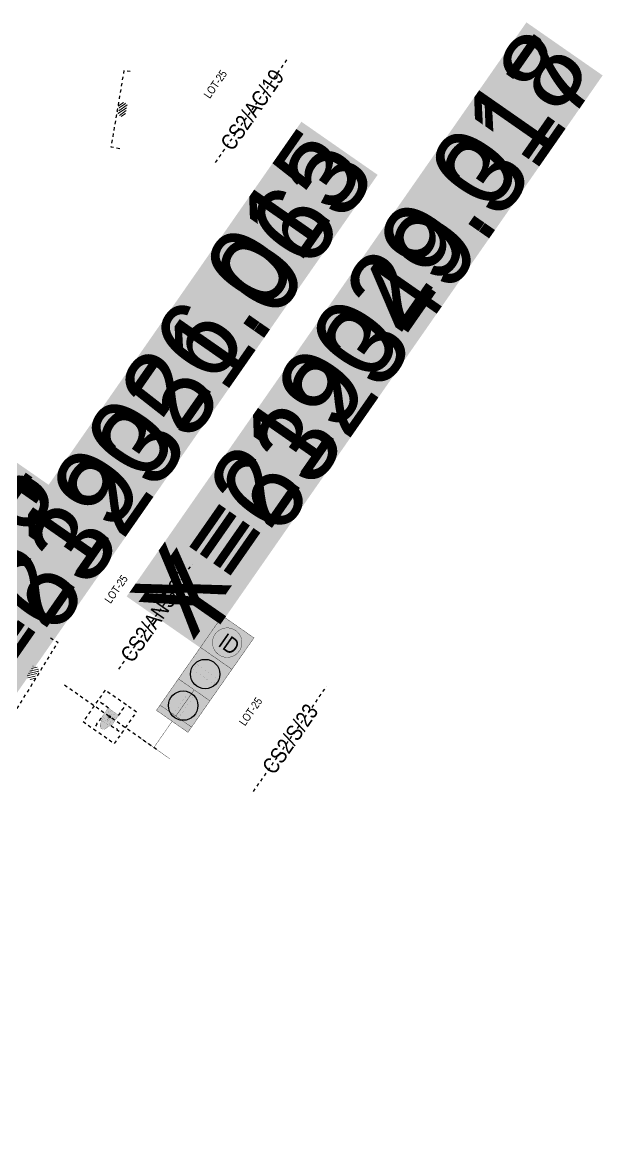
# Model space of a CAD drawing. Extents: x 218857 to 219044, y 632203 to 632441.
# Drawn here: x 219026.29 to 219044.41, y 632336.08 to 632371 of the extents above; entities that cross this region are included whole.
import ezdxf
from ezdxf.enums import TextEntityAlignment as Align

# ---------------------------------------------------------------- set-up
doc = ezdxf.new("R2018")
doc.units = 0
doc.header["$MEASUREMENT"] = 0
doc.linetypes.add('TRAZOS', pattern=[19.049999999999997, 12.7, -6.35])
doc.layers.get('0').update_dxf_attribs({"color": 4})
doc.layers.get('Defpoints').update_dxf_attribs({"color": 3, "lineweight": 30})
doc.layers.add('PC_T7200_002_SG-GRAL-HIDDEN DATA', color=150, linetype='TRAZOS', true_color=0x007fff, plot=False)
doc.layers.add('PC_T7200_520_SG-LOT 25-SIGNALS', color=1, linetype='Continuous', true_color=0xff0000)
doc.layers.add('PC_T7200_522_SG-LOT 25-AXLE COUNTER', color=7, linetype='Continuous', true_color=0xff0002)
doc.styles.add('ARIAL NARROW', font='ARIALN.TTF')
doc.styles.get("Standard").update_dxf_attribs({"font": 'arial.ttf'})
doc.dimstyles.new('1-10', dxfattribs={"dimscale": 10, "dimtxt": 0.0018, "dimasz": 0.001, "dimexe": 0.0005, "dimexo": 0.0005, "dimgap": 0.0008, "dimtad": 1, "dimzin": 1, "dimtxsty": 'ARIAL NARROW', "dimblk": 'ARCHTICK', "dimcen": 0.0015, "dimdle": 0.0005, "dimclrd": 256, "dimclre": 256, "dimclrt": 256, "dimazin": 0, "dimtfac": 1, "dimtmove": 0, "dimatfit": 3, "dimfxl": 0.004, "dimfxlon": 1, "dimtfill": 2, "dimtfillclr": 255, "dimlwd": -1, "dimlwe": -1, "dimarcsym": 0})

# ---------------------------------------------------------------- blocks, each defined once
blk = doc.blocks.new('_ArchTick')
at = {"color": 0, "linetype": 'ByBlock', "const_width": 0.15}
blk.add_lwpolyline([(-0.5, -0.5), (0.5, 0.5)], dxfattribs=at)
blk = doc.blocks.new('*D9')
at = {"layer": 'Defpoints', "color": 0, "linetype": 'TRAZOS', "ltscale": 0.005, "transparency": 16777216}
for p in [(-1.220024815875804, 0.05799999999999272), (-1.220024815875804, 0.05799999999999272), (-0.2200000000011642, 0.05799999999999272)]:
    blk.add_point(p, dxfattribs=at)
at = {"layer": 'PC_T7200_002_SG-GRAL-HIDDEN DATA', "ltscale": 0.005, "transparency": 16777216}
for p, q in [((-0.2150000000011641, 0.05799999999999272), (-1.225024815875804, 0.05799999999999272)), ((-1.220024815875804, 0.05799999999999273), (-1.220024815875804, 0.06299999999999273)), ((-0.2200000000011642, 0.05799999999999273), (-0.2200000000011642, 0.06299999999999273))]:
    blk.add_line(p, q, dxfattribs=at)
at = {"layer": 'PC_T7200_002_SG-GRAL-HIDDEN DATA', "linetype": 'TRAZOS', "ltscale": 0.005, "transparency": 16777216, "xscale": 0.01, "yscale": 0.01, "zscale": 0.01, "rotation": 180}
blk.add_blockref('_ArchTick', (-1.220024815875804, 0.05799999999999272), dxfattribs=at)
at = {"layer": 'PC_T7200_002_SG-GRAL-HIDDEN DATA', "linetype": 'TRAZOS', "ltscale": 0.005, "transparency": 16777216, "xscale": 0.01, "yscale": 0.01, "zscale": 0.01}
blk.add_blockref('_ArchTick', (-0.2200000000011642, 0.05799999999999272), dxfattribs=at)
at = {"layer": 'PC_T7200_002_SG-GRAL-HIDDEN DATA', "linetype": 'TRAZOS', "ltscale": 0.005, "transparency": 16777216, "insert": (-0.7200124079384841, 0.07681718963164347), "char_height": 0.018, "attachment_point": 5, "style": 'ARIAL NARROW', "bg_fill": 1, "box_fill_scale": 1.1, "bg_fill_color": 255, "bg_fill_transparency": 0}
blk.add_mtext('1,00', dxfattribs=at)
blk = doc.blocks.new('*D10')
at = {"layer": 'Defpoints', "color": 0, "linetype": 'TRAZOS', "ltscale": 0.005, "transparency": 16777216}
for p in [(0.2200000000011642, 0.05799999999999272), (1.219975184124195, 0.05799999999999107), (1.219975184124195, 0.05799999999999107)]:
    blk.add_point(p, dxfattribs=at)
at = {"layer": 'PC_T7200_002_SG-GRAL-HIDDEN DATA', "ltscale": 0.005, "transparency": 16777216}
for p, q in [((0.2150000000011641, 0.05799999999999107), (1.224975184124195, 0.05799999999999107)), ((0.2200000000011642, 0.05799999999999438), (0.2200000000011642, 0.06299999999999438)), ((1.219975184124195, 0.05799999999999107), (1.219975184124195, 0.06299999999999106))]:
    blk.add_line(p, q, dxfattribs=at)
at = {"layer": 'PC_T7200_002_SG-GRAL-HIDDEN DATA', "linetype": 'TRAZOS', "ltscale": 0.005, "transparency": 16777216, "xscale": 0.01, "yscale": 0.01, "zscale": 0.01, "rotation": 180}
blk.add_blockref('_ArchTick', (0.2200000000011642, 0.05799999999999107), dxfattribs=at)
at = {"layer": 'PC_T7200_002_SG-GRAL-HIDDEN DATA', "linetype": 'TRAZOS', "ltscale": 0.005, "transparency": 16777216, "xscale": 0.01, "yscale": 0.01, "zscale": 0.01}
blk.add_blockref('_ArchTick', (1.219975184124195, 0.05799999999999107), dxfattribs=at)
at = {"layer": 'PC_T7200_002_SG-GRAL-HIDDEN DATA', "linetype": 'TRAZOS', "ltscale": 0.005, "transparency": 16777216, "insert": (0.7199875920626797, 0.07681718963164182), "char_height": 0.018, "attachment_point": 5, "style": 'ARIAL NARROW', "bg_fill": 1, "box_fill_scale": 1.1, "bg_fill_color": 255, "bg_fill_transparency": 0}
blk.add_mtext('1,00', dxfattribs=at)
blk = doc.blocks.new('PC_T7200_(CAFS)_BQ2')
h = blk.add_hatch(color=0)
h.dxf.hatch_style = 1
h.paths.add_polyline_path([(0.09999999999907061, -0.3979999999961663), (-0.09999999999907061, -0.3979999999961663), (-0.09999999999907061, 0.3979999999961059), (0.09999999999907061, 0.3979999999961059)], flags=16)
edge = h.paths.add_edge_path()
edge.add_arc((0, 0), 0.4599999999955378, 0, 360)
at = {"color": 0, "const_width": 0.001, "flags": 128}
blk.add_lwpolyline([(0.09999999999907061, -0.3979999999961663), (-0.09999999999907061, -0.3979999999961663), (-0.09999999999907061, 0.3979999999961059), (0.09999999999907061, 0.3979999999961059)], close=True, dxfattribs=at)
at = {"color": 0}
blk.add_circle((0, 0), 0.4599999999955378, dxfattribs=at)
blk = doc.blocks.new('*D18')
at = {"layer": 'Defpoints', "color": 0, "linetype": 'TRAZOS', "ltscale": 0.005, "transparency": 16777216}
for p in [(0.1998254115829177, 0.5998543394666401), (0.1998254115829275, 0.5998543394666401), (0.1999302742263326, 0.1997845262979824)]:
    blk.add_point(p, dxfattribs=at)
at = {"layer": 'PC_T7200_002_SG-GRAL-HIDDEN DATA', "ltscale": 0.005, "transparency": 16777216}
for p, q in [((0.1998254115829078, 0.5998543394666401), (0.1948254115829078, 0.5998543394666401)), ((0.1998254115829276, 0.1947845262979824), (0.1998254115829275, 0.6048543394666401)), ((0.1998254115829276, 0.1997845262979824), (0.1948254115829276, 0.1997845262979824))]:
    blk.add_line(p, q, dxfattribs=at)
at = {"layer": 'PC_T7200_002_SG-GRAL-HIDDEN DATA', "linetype": 'TRAZOS', "ltscale": 0.005, "transparency": 16777216, "xscale": 0.01, "yscale": 0.01, "zscale": 0.01}
for p, rotation in [((0.1998254115829275, 0.5998543394666401), 90), ((0.1998254115829276, 0.1997845262979824), 270)]:
    blk.add_blockref('_ArchTick', p, dxfattribs=dict(at, rotation=rotation))
at = {"layer": 'PC_T7200_002_SG-GRAL-HIDDEN DATA', "linetype": 'TRAZOS', "ltscale": 0.005, "transparency": 16777216, "insert": (0.1810082219512769, 0.3998194328823111), "char_height": 0.018, "attachment_point": 5, "rotation": 90, "style": 'ARIAL NARROW', "bg_fill": 1, "box_fill_scale": 1.25, "bg_fill_color": 255, "bg_fill_transparency": 0}
blk.add_mtext('0,40', dxfattribs=at)
blk = doc.blocks.new('*D19')
at = {"layer": 'Defpoints', "color": 0, "linetype": 'TRAZOS', "ltscale": 0.005, "transparency": 16777216}
for p in [(0.2002095269009924, -0.2002154493326174), (0.5995878779013221, -0.2002154493326174), (0.5995878779013221, -0.2002154493326174)]:
    blk.add_point(p, dxfattribs=at)
at = {"layer": 'PC_T7200_002_SG-GRAL-HIDDEN DATA', "ltscale": 0.005, "transparency": 16777216}
for p, q in [((0.1952095269009924, -0.2002154493326174), (0.6045878779013221, -0.2002154493326174)), ((0.2002095269009924, -0.2002154493326174), (0.2002095269009924, -0.1952154493326174)), ((0.5995878779013221, -0.2002154493326174), (0.5995878779013221, -0.1952154493326174))]:
    blk.add_line(p, q, dxfattribs=at)
at = {"layer": 'PC_T7200_002_SG-GRAL-HIDDEN DATA', "linetype": 'TRAZOS', "ltscale": 0.005, "transparency": 16777216, "xscale": 0.01, "yscale": 0.01, "zscale": 0.01, "rotation": 180}
blk.add_blockref('_ArchTick', (0.2002095269009924, -0.2002154493326174), dxfattribs=at)
at = {"layer": 'PC_T7200_002_SG-GRAL-HIDDEN DATA', "linetype": 'TRAZOS', "ltscale": 0.005, "transparency": 16777216, "xscale": 0.01, "yscale": 0.01, "zscale": 0.01}
blk.add_blockref('_ArchTick', (0.5995878779013221, -0.2002154493326174), dxfattribs=at)
at = {"layer": 'PC_T7200_002_SG-GRAL-HIDDEN DATA', "linetype": 'TRAZOS', "ltscale": 0.005, "transparency": 16777216, "insert": (0.3998987024011572, -0.1813982597009666), "char_height": 0.018, "attachment_point": 5, "style": 'ARIAL NARROW', "bg_fill": 1, "box_fill_scale": 1.25, "bg_fill_color": 255, "bg_fill_transparency": 0}
blk.add_mtext('0,40', dxfattribs=at)
blk = doc.blocks.new('*D20')
at = {"layer": 'Defpoints', "color": 0, "linetype": 'TRAZOS', "ltscale": 0.005, "transparency": 16777216}
for p in [(-0.5993081402864358, 0.1997845262979823), (-0.5993081402864358, 0.1997845262979823), (-0.199929789286106, 0.1997845262979823)]:
    blk.add_point(p, dxfattribs=at)
at = {"layer": 'PC_T7200_002_SG-GRAL-HIDDEN DATA', "ltscale": 0.005, "transparency": 16777216}
for p, q in [((-0.194929789286106, 0.1997845262979823), (-0.6043081402864358, 0.1997845262979823)), ((-0.5993081402864358, 0.1997845262979823), (-0.5993081402864358, 0.2047845262979823)), ((-0.199929789286106, 0.1997845262979823), (-0.199929789286106, 0.2047845262979823))]:
    blk.add_line(p, q, dxfattribs=at)
at = {"layer": 'PC_T7200_002_SG-GRAL-HIDDEN DATA', "linetype": 'TRAZOS', "ltscale": 0.005, "transparency": 16777216, "xscale": 0.01, "yscale": 0.01, "zscale": 0.01, "rotation": 180}
blk.add_blockref('_ArchTick', (-0.5993081402864358, 0.1997845262979823), dxfattribs=at)
at = {"layer": 'PC_T7200_002_SG-GRAL-HIDDEN DATA', "linetype": 'TRAZOS', "ltscale": 0.005, "transparency": 16777216, "xscale": 0.01, "yscale": 0.01, "zscale": 0.01}
blk.add_blockref('_ArchTick', (-0.199929789286106, 0.1997845262979823), dxfattribs=at)
at = {"layer": 'PC_T7200_002_SG-GRAL-HIDDEN DATA', "linetype": 'TRAZOS', "ltscale": 0.005, "transparency": 16777216, "insert": (-0.3996189647862709, 0.218601715929633), "char_height": 0.018, "attachment_point": 5, "style": 'ARIAL NARROW', "bg_fill": 1, "box_fill_scale": 1.25, "bg_fill_color": 255, "bg_fill_transparency": 0}
blk.add_mtext('0,40', dxfattribs=at)
blk = doc.blocks.new('*D13')
at = {"layer": 'Defpoints', "color": 0, "linetype": 'TRAZOS', "ltscale": 0.005, "transparency": 16777216}
for p in [(-0.1999996024547671, -0.2002154493326175), (-0.1999996024547671, -0.6002154493326176), (-0.1999996024547674, -0.6002154493326176)]:
    blk.add_point(p, dxfattribs=at)
at = {"layer": 'PC_T7200_002_SG-GRAL-HIDDEN DATA', "ltscale": 0.005, "transparency": 16777216}
for p, q in [((-0.1999996024547675, -0.2002154493326175), (-0.2049996024547675, -0.2002154493326175)), ((-0.1999996024547675, -0.1952154493326175), (-0.1999996024547674, -0.6052154493326176)), ((-0.1999996024547674, -0.6002154493326176), (-0.2049996024547674, -0.6002154493326176))]:
    blk.add_line(p, q, dxfattribs=at)
at = {"layer": 'PC_T7200_002_SG-GRAL-HIDDEN DATA', "linetype": 'TRAZOS', "ltscale": 0.005, "transparency": 16777216, "xscale": 0.01, "yscale": 0.01, "zscale": 0.01}
for p, rotation in [((-0.1999996024547675, -0.2002154493326175), 90), ((-0.1999996024547674, -0.6002154493326176), 270)]:
    blk.add_blockref('_ArchTick', p, dxfattribs=dict(at, rotation=rotation))
at = {"layer": 'PC_T7200_002_SG-GRAL-HIDDEN DATA', "linetype": 'TRAZOS', "ltscale": 0.005, "transparency": 16777216, "insert": (-0.2188167920864183, -0.4002154493326174), "char_height": 0.018, "attachment_point": 5, "rotation": 90, "style": 'ARIAL NARROW', "bg_fill": 1, "box_fill_scale": 1.1, "bg_fill_color": 255, "bg_fill_transparency": 0}
blk.add_mtext('0,40', dxfattribs=at)
blk = doc.blocks.new('PC_T7200_(CAFS)_P1')
at = {"lineweight": 0}
h = blk.add_hatch(dxfattribs=at)
h.set_pattern_fill('ANSI31', color=256, scale=0.02)
h.set_pattern_definition([(45, (0, 0), (-0.04490128060534577, 0.04490128060534577), [])])
edge = h.paths.add_edge_path()
edge.add_line((-0.2200000000011642, 0.05799999999999272), (-0.2200000000011642, 0.150749987067627))
edge.add_arc((-0.2000747624312768, 0.1507499870918174), 0.01992523756988734, 134.8360176547205, 180.0000000695605, ccw=False)
edge.add_line((-0.214123651443515, 0.1648795238760954), (-0.1594869286345784, 0.2192043941067254))
edge.add_arc((-0.1454380397448777, 0.2050748573540543), 0.01992523746107528, 89.99999988377391, 134.8360174689338, ccw=False)
edge.add_line((-0.1454380397044588, 0.2250000948151296), (-0.1398878562322352, 0.2250000000530576))
edge.add_line((-0.1398878562322352, 0.2250000000530576), (-0.139999999984866, 0.2679999999999723))
edge.add_line((-0.139999999984866, 0.2679999999999723), (-0.0801121438271366, 0.2679999999999723))
edge.add_line((-0.0801121438271366, 0.2679999999999723), (-0.0801121438271366, 0.2250000000530576))
edge.add_line((-0.0801121438271366, 0.2250000000530576), (0.08011214373982511, 0.2250000000530576))
edge.add_line((0.08011214373982511, 0.2250000000530576), (0.07999999998719431, 0.2679999999999723))
edge.add_line((0.07999999998719431, 0.2679999999999723), (0.1398878561449237, 0.2679999999999723))
edge.add_line((0.1398878561449237, 0.2679999999999723), (0.1398878561449237, 0.2250000000530576))
edge.add_line((0.1398878561449237, 0.2250000000530576), (0.1454380397044588, 0.2250000948151296))
edge.add_arc((0.1454380397303258, 0.2050748573893285), 0.01992523742580116, 45.16398248922161, 90.0000000743816, ccw=False)
edge.add_line((0.1594869286054745, 0.2192043941067254), (0.214123651443515, 0.1648795237596801))
edge.add_arc((0.2000747625712357, 0.1507499870336098), 0.01992523742992847, 9.78178036348254e-08, 45.163982512657924, ccw=False)
edge.add_line((0.2200000000011642, 0.150749987067627), (0.2200000000011642, 0.05799999999999272))
edge.add_line((0.2200000000011642, 0.05799999999999272), (0.1806871313310694, 0.05799999999999272))
edge.add_line((0.1806871313310694, 0.05799999999999272), (0.1806871313310694, 0))
edge.add_line((0.1806871313310694, 0), (-0.1806871313310694, 0))
edge.add_line((-0.1806871313310694, 0), (-0.1806871313310694, 0.05799999999999272))
edge.add_line((-0.1806871313310694, 0.05799999999999272), (-0.2200000000011642, 0.05799999999999272))
at = {"const_width": 0.001, "flags": 128}
for points in [[(-0.2200000000011642, 0.05799999999999272), (-0.2200000000011642, 0.150749987067627, -0.1996562915409382), (-0.214123651443515, 0.1648795238760954), (-0.1594869286345784, 0.2192043941067254, -0.1981686549439758), (-0.1454380397044588, 0.2250000948151296), (-0.1398878562322352, 0.2250000000530576), (-0.139999999984866, 0.2679999999999723), (-0.0801121438271366, 0.2679999999999723), (-0.0801121438271366, 0.2250000000530576), (0.08011214373982511, 0.2250000000530576), (0.07999999998719431, 0.2679999999999723), (0.1398878561449237, 0.2679999999999723), (0.1398878561449237, 0.2250000000530576), (0.1454380397044588, 0.2250000948151296, -0.1981686549439758), (0.1594869286054745, 0.2192043941067254), (0.214123651443515, 0.1648795237596801, -0.1996562915409381), (0.2200000000011642, 0.150749987067627), (0.2200000000011642, 0.05799999999999272), (0.1806871313310694, 0.05799999999999272), (0.1806871313310694, 0), (-0.1806871313310694, 0), (-0.1806871313310694, 0.05799999999999272)], [(-0.1949559752729255, 0.09139999999999998, 1), (-0.1859559752729256, 0.09139999999999998, 1)], [(-0.1135330315055325, 0.1938041272520742, 1), (-0.1045330315055326, 0.1938041272520742, 1)], [(0.1035215124529787, 0.1938041272520742, 1), (0.1125215124529786, 0.1938041272520742, 1)], [(0.1839329371969216, 0.09139999999999998, 1), (0.1929329371969215, 0.09139999999999998, 1)]]:
    blk.add_lwpolyline(points, format="xyb", close=True, dxfattribs=at)
blk.add_lwpolyline([(-0.206204032379901, 0.05799999999999272), (-0.206204032379901, 0.1450123670110202, -0.1996562915409382), (-0.2003276838222519, 0.1591419037030732), (-0.1537955675448757, 0.2054084264272547, -0.1981686549439758), (-0.1397466786147561, 0.2112041272520742), (0.1397466785856523, 0.2112041272520742, -0.1981686549439758), (0.1537955675157718, 0.2054084264272547), (0.2003276838222519, 0.1591419037030732, -0.1996562915409382), (0.2062040323507972, 0.1450123670110202), (0.2062040323507972, 0.05799999999999272)], format="xyb", dxfattribs=at)
for points in [[(0.1806871313310694, 0.05203820171300322), (-0.1806871313310694, 0.05203820171300322)], [(-0.1806871313310694, 0.03730017109774053), (0.1806871313310694, 0.03730017109774053)], [(-0.1398878562322352, 0.2250000000530576), (-0.0801121438271366, 0.2250000000530576)], [(0.1398878561449237, 0.2250000000530576), (0.08011214373982511, 0.2250000000530576)]]:
    blk.add_lwpolyline(points, dxfattribs=at)
at = {"layer": 'PC_T7200_002_SG-GRAL-HIDDEN DATA', "linetype": 'TRAZOS', "ltscale": 0.005, "flags": 128}
blk.add_lwpolyline([(1.219975184124195, 0), (1.219975184124196, 0.2679999999999723), (-1.220024815875804, 0.2679999999999723), (-1.220024815875804, 0)], dxfattribs=at)
at = {"layer": 'PC_T7200_002_SG-GRAL-HIDDEN DATA', "linetype": 'TRAZOS', "ltscale": 0.005}
for base, p1, p2, picture, middle in [((-1.220024815875804, 0.05799999999999272), (-0.2200000000011642, 0.05799999999999272), (-1.220024815875804, 0.05799999999999272), '*D9', (-0.7200124079384841, 0.07681718963164347)), ((1.219975184124195, 0.05799999999999107), (0.2200000000011642, 0.05799999999999272), (1.219975184124195, 0.05799999999999107), '*D10', (0.7199875920626797, 0.07681718963164182))]:
    dim = blk.add_linear_dim(base=base, p1=p1, p2=p2, dimstyle='1-10', dxfattribs=at)
    dim.commit()
    dim.dimension.update_dxf_attribs({"geometry": picture, "text_midpoint": middle})
blk = doc.blocks.new('*U132')
at = {"layer": 'PC_T7200_002_SG-GRAL-HIDDEN DATA', "linetype": 'TRAZOS', "ltscale": 0.005}
blk.add_line((-4.816518670033918, 1.515960406819786), (-0.8227605542089109, 1.292586029860628), dxfattribs=at)
at = {"color": 0, "xscale": -1, "rotation": 180}
blk.add_blockref('PC_T7200_(CAFS)_P1', (0, -0.6000000000000005), dxfattribs=at)
at = {"style": 'ARIAL NARROW'}
for tag, height, flags, p in [('AT018', 0.25, 9, (-2.652065264259366, 4.399589368572511)), ('AT008', 0.25, 9, (-2.674402701955282, 4.000213556990009)), ('AT004', 0.25, 9, (-2.696740139651198, 3.600837745407508)), ('AT000', 0.25, 8, (-2.719077577347114, 3.201461933825009)), ('AT003', 0.25, 8, (-2.74141501504303, 2.802086122242508)), ('AT001', 0.4999999999999999, 8, (-2.819639612121414, 1.404273218340207)), ('GIS01', 0.25, 9, (-2.858730128089267, 0.7053655480708312)), ('GIS02', 0.25, 9, (-2.881067565785183, 0.3059897364883304)), ('GIS03', 0.25, 9, (-2.903405003481099, -0.09338607509416974)), ('GIS04', 0.25, 9, (-2.925742441177015, -0.4927618866766703)), ('GIS05', 0.25, 9, (-2.94807987887293, -0.8921376982591714)), ('GIS06', 0.25, 9, (-2.970417316568846, -1.291513509841673)), ('GIS07', 0.25, 9, (-2.992754754264761, -1.690889321424173)), ('GIS08', 0.25, 9, (-3.015092191960678, -2.090265133006673)), ('GIS09', 0.25, 9, (-3.037429629656594, -2.489640944589175)), ('GIS10', 0.25, 9, (-3.05976706735251, -2.889016756171677))]:
    blk.add_attdef(tag, text='', height=height, rotation=356.7987324021288, dxfattribs=dict(at, flags=flags)).set_placement(p, align=Align.MIDDLE_CENTER)
at = {"lineweight": 30, "flags": 58}
for tag, p in [('X=INSERTIONPOINT', (-2.763752452738945, 2.402710310660007)), ('Y=INSERTIONPOINT', (-2.786133455577541, 2.003336935713958))]:
    blk.add_attdef(tag, text='', height=0.25, rotation=356.7987324021288, dxfattribs=at).set_placement(p, align=Align.MIDDLE_CENTER)
at = {"style": 'ARIAL NARROW', "flags": 9}
for tag, rotation, p in [('AT006', 356.7987324021288, (0.1756789747473406, 1.236742435620839)), ('AT005', 356.7987324021288, (3.170997561616096, 1.06921165290147)), ('AT007', 311.7987324021288, (5.955034709989183, 0.9134980254324392))]:
    blk.add_attdef(tag, text='', height=0.25, rotation=rotation, dxfattribs=at).set_placement(p, align=Align.MIDDLE_LEFT)
blk = doc.blocks.new('PC_T7200_(CAFS)_BQ1')
h = blk.add_hatch(color=255)
h.dxf.hatch_style = 1
h.paths.add_polyline_path([(0.1999302742263325, 0.1997845262979823), (-0.1998599761174447, 0.1997845262979822), (-0.199999602454767, -0.2002154493326174), (-0.1343418751112662, -0.2002383682039834, 0.054192459885816), (-0.1494960569648304, -0.2558042024631642, 0.5841678409130379), (-0.1467670674767373, -0.2579723626524836, -0.01084924391094635), (-0.1309783669577555, -0.2519514031328498, 0.1685763664127019), (-0.08397709844084536, -0.4086544499752965, 0.2306936481726479), (3.514905444421124e-05, -0.4536734373069677, 0.2306924025069526), (0.08404654033782644, -0.4086538316872964, 0.1685759887756587), (0.1310486650666433, -0.2519514031328497, -0.01084924391577494), (0.1468373646507923, -0.2579723651249878, 0.5841678380595307), (0.1495663541419263, -0.2558042049529353, 0.05419246192721883), (0.1344121732201559, -0.2002383682039834), (0.2000699005636548, -0.2002154493326174)])
h = blk.add_hatch(color=0)
h.dxf.hatch_style = 1
h.paths.add_polyline_path([(0.003008679905519562, -0.02296317009147941), (0.003016337042693194, -0.04489925135712978, 29.9602874050286), (-0.002984990719423122, -0.04490134621579499), (-0.002992647856594253, -0.02296526495014461)])
at = {"color": 0, "flags": 128}
for points, const_width in [([(0.1344121732201559, -0.2002383682039834), (0.2000699005636548, -0.2002154493326174), (0.1999302742263325, 0.1997845262979823), (-0.1998599761174447, 0.1997845262979823), (-0.199999602454767, -0.2002154493326174), (-0.1343418751112662, -0.2002383682039834)], 0.005), ([(0.04160792548547909, -0.1352707590389386), (0.1350472152438156, -0.1352381425724758), (0.1349529674661267, 0.1347618409781859), (-0.135047016084535, 0.1346675932004899), (-0.134952768306839, -0.1353323903501717), (-0.04151347854843856, -0.1352997738837018)], 0.001), ([(-0.04818634480643191, -0.1624022104735019), (-0.03346393456296703, -0.1026058389226066)], 0.001), ([(-0.02486908066070037, -0.1047229704604504), (-0.03346393456296703, -0.1026058389226066)], 0.001), ([(-0.03239658402628742, -0.1352965914870339), (0.03249103096333505, -0.1352739414356066)], 0.001), ([(0.02494218501983148, -0.1047055830479309), (0.03353555879106529, -0.1025824516865299)], 0.001), ([(0.04829971118595444, -0.1623685304849474), (0.03353555879106529, -0.1025824516865299)], 0.001)]:
    blk.add_lwpolyline(points, dxfattribs=dict(at, const_width=const_width))
at = {"color": 0, "const_width": 0.001, "flags": 128}
for points in [[(-0.1050372438918858, 0.1086770542286288, 22918.31179205733), (-0.1050365459369405, 0.1086770542895366)], [(0.1049431952734776, 0.1086770542286288, -22918.31179205733), (0.1049424973185322, 0.1086770542895366)], [(-0.1050372438918858, -0.1091533558229187, -22918.31179205733), (-0.1050365459369405, -0.1091533558838265)], [(-0.0899331613742691, -0.2060156570925074, 22918.31179205733), (-0.0899338593292145, -0.2060156571534151)], [(4.0617368973761e-05, -0.1163601860744734, 1.000089810340721), (3.677768616205945e-05, -0.1053603055384826, 1.000089810340721)], [(3.988464797521907e-05, -0.1142610951330667, 0.9999999999997388), (3.751051173828124e-05, -0.107459696087929, 0.9999999999997388)], [(0.09003373287736571, -0.2059528367929744, 22918.31179205733), (0.09003303492242032, -0.2059528368538821)], [(0.1049431952734776, -0.1091533558229187, 22918.31179205733), (0.1049424973185322, -0.1091533558838265)]]:
    blk.add_lwpolyline(points, format="xyb", close=True, dxfattribs=at)
at = {"color": 0, "flags": 128}
for points, const_width in [([(0.003026922845378754, -0.07522534095063804, 50.1597662558647), (-0.002974404916742168, -0.07522743580929614)], 0.001), ([(0.003016337042692774, -0.0448992513571298, 29.96028740503221), (-0.00298499071942282, -0.044901346215795)], 0.001), ([(-0.1343787358675793, -0.200332193935074, 0.05409977318056679), (-0.1494964174444942, -0.2558064737915089, 0.5837821957835276), (-0.1467670689447402, -0.2579723632490953, -0.01084924492834517), (-0.1309783669577556, -0.2519514031328498, 0.1692337643552827), (-0.08360190306397719, -0.4091708260705644, 0.2291492769623433), (3.514905444390592e-05, -0.4536734373069677, 0.2291492769624395), (0.0836722011728881, -0.4091708260705289, 0.1692337643552418), (0.1310486650666434, -0.2519514031328498, -0.0108513263686187), (0.1468403703547558, -0.2579735838366233, 0.5836242357491792), (0.1495663542669021, -0.2558042057374763, 0.05409761224135461), (0.1344490339764689, -0.200332193935074)], 0.005), ([(-0.1342723477234851, -0.2003321567985807, -0.002449954726749466), (-0.1333067980586196, -0.1979057957000947, -0.2310939804273659), (-0.1072381735935013, -0.1744640838164031, -0.03895083144523995), (-0.04818634480643191, -0.1624022104735019, -0.03101260562403125), (5.564558913540019e-05, -0.1594128637660646, -0.03101260562403125), (0.04829971118595444, -0.1623685304849474, -0.03895083144523995), (0.1073599463579169, -0.1743891749381277, -0.2310939804273659), (0.1334449298711247, -0.1978126817775632, -0.002449954726751359), (0.1344121732201555, -0.2002383682039834)], 0.001), ([(0.1310486650666431, -0.2519514031328498, 0.08595552589622335), (8.004660092786331e-05, -0.2293166105093007, 0.0859555258962226), (-0.1308727378835359, -0.252042830953819)], 0.001), ([(0.03892372968529378, -0.1613225639634379), (0.02494633616819164, -0.1047223929641632, 0.08696530387047699), (0.02113046142598285, -0.09617862266290444, 0.2122528525180013), (0.003030468810784503, -0.08538378314085548), (0.003008679905519562, -0.02296317009147941), (-0.002992647856594255, -0.02296526495014461), (-0.002970858951336419, -0.08538587799952779, 0.2122528525180013), (-0.02106331093661162, -0.09619335106853555, 0.08696530387047699), (-0.02487322007250747, -0.104739783270638), (-0.03881109581297459, -0.1613496985375065)], 0.001), ([(-0.002970858951336419, -0.08538587799952779), (-0.002964928119084442, -0.1023764601563002, 0.8430598238932915), (4.183917040712082e-05, -0.1198603892204773, 0.8430598238932914), (0.003036399643029375, -0.102374365297635), (0.003030468810784503, -0.08538378314085548)], 0.001)]:
    blk.add_lwpolyline(points, format="xyb", dxfattribs=dict(at, const_width=const_width))
at = {"layer": 'PC_T7200_002_SG-GRAL-HIDDEN DATA', "linetype": 'TRAZOS', "ltscale": 0.005}
blk.add_line((1.777070704617048, -0.0002210613790993438), (-1.771069221793691, -0.0002210613790993438), dxfattribs=at)
at = {"layer": 'PC_T7200_002_SG-GRAL-HIDDEN DATA', "linetype": 'TRAZOS', "ltscale": 0.005, "flags": 128}
blk.add_lwpolyline([(-0.5993779534550969, -0.6002154493326174), (0.5994482515639843, -0.6002154493326174), (0.5994482515639842, 0.5997845262979823), (-0.599377953455097, 0.5997845262979823)], close=True, dxfattribs=at)
at = {"layer": 'PC_T7200_002_SG-GRAL-HIDDEN DATA', "linetype": 'TRAZOS', "ltscale": 0.005}
for base, p1, p2, picture, middle in [((0.1998254115829275, 0.5998543394666401), (0.1999302742263325, 0.1997845262979823), (0.1998254115829176, 0.5998543394666399), '*D18', (0.1810082219512769, 0.3998194328823111)), ((-0.1999996024547674, -0.6002154493326176), (-0.199999602454767, -0.2002154493326174), (-0.199999602454767, -0.6002154493326174), '*D13', (-0.2188167920864183, -0.4002154493326174))]:
    dim = blk.add_linear_dim(base=base, p1=p1, p2=p2, angle=90, dimstyle='1-10', dxfattribs=at)
    dim.commit()
    dim.dimension.update_dxf_attribs({"geometry": picture, "text_midpoint": middle})
for base, p1, p2, picture, middle in [((-0.5993081402864358, 0.1997845262979823), (-0.199929789286106, 0.1997845262979823), (-0.5993081402864358, 0.1997845262979823), '*D20', (-0.3996189647862709, 0.218601715929633)), ((0.5995878779013221, -0.2002154493326174), (0.2002095269009924, -0.2002154493326174), (0.5995878779013221, -0.2002154493326174), '*D19', (0.3998987024011572, -0.1813982597009666))]:
    dim = blk.add_linear_dim(base=base, p1=p1, p2=p2, dimstyle='1-10', dxfattribs=at)
    dim.commit()
    dim.dimension.update_dxf_attribs({"geometry": picture, "text_midpoint": middle})
blk = doc.blocks.new('*U146')
at = {"true_color": 0xffffff}
h = blk.add_hatch(color=7, dxfattribs=at)
h.dxf.hatch_style = 1
h.paths.add_polyline_path([(0.6249638641549256, 3.344995637821353), (-0.5750361358450629, 3.344995637782739), (-0.5750361358836764, 4.544995637724565), (0.6249638641163131, 4.544995637763177)])
h = blk.add_hatch(color=7, dxfattribs=at)
h.dxf.hatch_style = 1
h.paths.add_polyline_path([(0.6249638641935371, 2.144995637879495), (-0.5750361358064506, 2.144995637840883), (-0.5750361358450629, 3.344995637782739), (0.6249638641549256, 3.344995637821353)])
at = {"color": 0, "const_width": 0.01, "flags": 128}
for points in [[(0.6249638641549256, 3.344995637821353), (-0.5750361358450629, 3.344995637782739), (-0.5750361358836764, 4.544995637724565), (0.6249638641163131, 4.544995637763177)], [(0.6249638641935371, 2.144995637879495), (-0.5750361358064506, 2.144995637840883), (-0.5750361358450629, 3.344995637782739), (0.6249638641549256, 3.344995637821353)]]:
    blk.add_lwpolyline(points, close=True, dxfattribs=at)
for points in [[(0.0249638641935428, 2.144995637918362), (0.02496386422571995, 1.144995637918362)], [(-0.5750361357742741, 1.144995637899056), (0.6249638642257143, 1.144995637937668)]]:
    blk.add_lwpolyline(points, dxfattribs=at)
at = {"layer": 'PC_T7200_002_SG-GRAL-HIDDEN DATA', "linetype": 'TRAZOS', "ltscale": 0.005}
blk.add_line((3.943325816603284, 1.467886274587416), (3.940163082393376, 5.467885024226258), dxfattribs=at)
at = {"color": 0, "rotation": 90.0000000016657}
blk.add_blockref('PC_T7200_(CAFS)_BQ2', (0.02496386413556606, 3.944995637772957), dxfattribs=at)
at = {"color": 0}
for name, p in [('PC_T7200_(CAFS)_BQ2', (0.02496386417423713, 2.744995637831118)), ('PC_T7200_(CAFS)_BQ1', (0, 0))]:
    blk.add_blockref(name, p, dxfattribs=at)
at = {"lineweight": 30}
for tag, p in [('X=INSERTIONPOINT', (2.811158400812117, -1.524056913667854)), ('Y=INSERTIONPOINT', (3.211158073520661, -1.523484842236782))]:
    blk.add_attdef(tag, text='', height=0.25, rotation=90.04530283520776, dxfattribs=at).set_placement(p, align=Align.MIDDLE_CENTER)
at = {"style": 'ARIAL NARROW', "flags": 9}
for tag, rotation, p in [('AT007', 45.04530283520776, (-1.843807079496264, 11.75170204605973)), ('AT005', 90.04530283520775, (1.676715666084611, 8.96609644708921)), ('AT006', 90.04530283520775, (-1.839230296034429, 5.963315507805398))]:
    blk.add_attdef(tag, text='', height=0.25, rotation=rotation, dxfattribs=at).set_placement(p, align=Align.MIDDLE_LEFT)
at = {"style": 'ARIAL NARROW'}
for tag, height, flags, p in [('AT001', 0.5, 8, (3.941744449498326, 3.467885649406814)), ('AT008', 0.25, 9, (1.241745293492109, 3.465750803815149)), ('AT004', 0.25, 9, (1.641745168455992, 3.466067077236139)), ('AT000', 0.25, 8, (2.041745043419879, 3.46638335065713)), ('AT003', 0.25, 8, (2.441744918383762, 3.466699624078121)), ('GIS01', 0.25, 9, (4.641744230685127, 3.468439127893572)), ('GIS02', 0.25, 9, (5.041744105649011, 3.468755401314563)), ('GIS03', 0.25, 9, (5.441743980612896, 3.469071674735554)), ('GIS04', 0.25, 9, (5.84174385557678, 3.469387948156545)), ('GIS05', 0.25, 9, (6.241743730540665, 3.469704221577536)), ('GIS06', 0.25, 9, (6.64174360550455, 3.470020494998526)), ('GIS07', 0.25, 9, (7.041743480468433, 3.470336768419517)), ('GIS08', 0.25, 9, (7.441743355432317, 3.470653041840508)), ('GIS09', 0.25, 9, (7.841743230396203, 3.470969315261499)), ('GIS10', 0.25, 9, (8.241743105360088, 3.47128558868249))]:
    blk.add_attdef(tag, text='', height=height, rotation=90.04530283520775, dxfattribs=dict(at, flags=flags)).set_placement(p, align=Align.MIDDLE_CENTER)
blk = doc.blocks.new('*U147')
at = {"true_color": 0xffffff}
h = blk.add_hatch(color=7, dxfattribs=at)
h.dxf.hatch_style = 1
h.paths.add_polyline_path([(2.277082222057291, 3.399778938259395), (1.077082222057303, 3.399778938220779), (1.077082222018686, 4.599778938162606), (2.277082222018674, 4.599778938201222)])
at = {"color": 0, "const_width": 0.01, "flags": 128}
blk.add_lwpolyline([(2.277082222057291, 3.399778938259395), (1.077082222057303, 3.399778938220779), (1.077082222018686, 4.599778938162606), (2.277082222018674, 4.599778938201222)], close=True, dxfattribs=at)
blk.add_lwpolyline([(1.676279370974878, 4.459778237586686, 2291.831035079008), (1.677082222023184, 4.459778938206599)], format="xyb", close=True, dxfattribs=at)
for points in [[(1.677082222095911, 2.199778938333164), (1.677082222128091, 1.199778938333164)], [(1.077082222128097, 1.199778938313857), (2.277082222128086, 1.199778938352473)]]:
    blk.add_lwpolyline(points, dxfattribs=at)
at = {"layer": 'PC_T7200_002_SG-GRAL-HIDDEN DATA', "linetype": 'TRAZOS', "ltscale": 0.005}
blk.add_line((-0.6174455380058047, 1.384136221591129), (-0.6247368339458562, 5.384129576211049), dxfattribs=at)
at = {"color": 0}
blk.add_blockref('PC_T7200_(CAFS)_BQ1', (0, 0), dxfattribs=at)
at = {"lineweight": 30, "flags": 16}
for tag, p in [('X=INSERTIONPOINT', (-1.746524242977259, -1.608973929590471)), ('Y=INSERTIONPOINT', (-1.346525373790158, -1.607989002331393))]:
    blk.add_attdef(tag, text='', height=0.25, rotation=90.1044401789735, dxfattribs=at).set_placement(p, align=Align.MIDDLE_CENTER)
at = {"style": 'ARIAL NARROW', "flags": 9}
for tag, rotation, p in [('AT007', 45.10444017897349, (-6.415189701251204, 11.66197337715328)), ('AT005', 90.1044401789735, (-0.6730174301672355, 8.884047383753266)), ('AT006', 90.1044401789735, (-6.404638488136542, 5.873594646015128))]:
    blk.add_attdef(tag, text='', height=0.25, rotation=rotation, dxfattribs=at).set_placement(p, align=Align.MIDDLE_LEFT)
at = {"style": 'ARIAL NARROW'}
for tag, height, flags, p in [('AT001', 0.5, 8, (-0.621091185975834, 3.384132898901065)), ('AT008', 0.25, 9, (-3.321086700344275, 3.379211274141555)), ('AT004', 0.25, 9, (-2.921087364882287, 3.379940403735561)), ('AT000', 0.25, 8, (-2.521088029420293, 3.380669533329566)), ('AT003', 0.25, 8, (-2.121088693958303, 3.381398662923571)), ('GIS01', 0.25, 9, (0.07890765108265463, 3.385408875690599)), ('GIS02', 0.25, 9, (0.4789069865446456, 3.386138005284604)), ('GIS03', 0.25, 9, (0.8789063220066378, 3.386867134878609)), ('GIS04', 0.25, 9, (1.278905657468632, 3.387596264472613)), ('GIS05', 0.25, 9, (1.678904992930624, 3.388325394066618)), ('GIS06', 0.25, 9, (2.078904328392617, 3.389054523660624)), ('GIS07', 0.25, 9, (2.478903663854608, 3.389783653254628)), ('GIS08', 0.25, 9, (2.878902999316599, 3.390512782848633)), ('GIS09', 0.25, 9, (3.278902334778593, 3.39124191244264)), ('GIS10', 0.25, 9, (3.678901670240586, 3.391971042036644))]:
    blk.add_attdef(tag, text='', height=height, rotation=90.1044401789735, dxfattribs=dict(at, flags=flags)).set_placement(p, align=Align.MIDDLE_CENTER)
blk.add_attdef('AT009', text='', height=0.5000000000000001, rotation=1.843795378697864e-09, dxfattribs=at).set_placement((1.677082222037987, 3.999778938211), align=Align.MIDDLE_CENTER)
blk = doc.blocks.new('*U61')
at = {"true_color": 0xffffff}
h = blk.add_hatch(color=7, dxfattribs=at)
h.dxf.hatch_style = 1
h.paths.add_polyline_path([(2.277082221936227, 2.199778938873617), (1.077082221936239, 2.199778938835004), (1.077082221897625, 3.39977893877683), (2.277082221897615, 3.399778938815443)])
h = blk.add_hatch(color=7, dxfattribs=at)
h.dxf.hatch_style = 1
h.paths.add_polyline_path([(2.277082221974839, 0.9997789389317605), (1.077082221974851, 0.9997789388931483), (1.077082221936239, 2.199778938835004), (2.277082221936227, 2.199778938873617)])
at = {"color": 0, "const_width": 0.01, "flags": 128}
for points in [[(2.277082221936227, 2.199778938873617), (1.077082221936239, 2.199778938835004), (1.077082221897625, 3.39977893877683), (2.277082221897615, 3.399778938815443)], [(2.277082221974839, 0.9997789389317605), (1.077082221974851, 0.9997789388931483), (1.077082221936239, 2.199778938835004), (2.277082221936227, 2.199778938873617)]]:
    blk.add_lwpolyline(points, close=True, dxfattribs=at)
for points in [[(1.677082221974844, 0.9997789389706272), (1.677082222007021, -0.0002210610293728044)], [(1.077082222007027, -0.0002210610486786946), (2.277082222007015, -0.0002210610100664701)]]:
    blk.add_lwpolyline(points, dxfattribs=at)
at = {"layer": 'PC_T7200_002_SG-GRAL-HIDDEN DATA', "linetype": 'TRAZOS', "ltscale": 0.005}
blk.add_line((5.012674440656722, 0.6570986559315571), (5.006418807164163, 4.657093764309765), dxfattribs=at)
at = {"color": 0, "rotation": 90.0000000016657}
blk.add_blockref('PC_T7200_(CAFS)_BQ2', (1.677082221916868, 2.799778938825222), dxfattribs=at)
at = {"color": 0}
for name, p in [('PC_T7200_(CAFS)_BQ2', (1.677082221955539, 1.599778938883384)), ('PC_T7200_(CAFS)_BQ1', (0, 0))]:
    blk.add_blockref(name, p, dxfattribs=at)
at = {"lineweight": 30, "flags": 40}
for tag, p in [('X=INSERTIONPOINT', (3.882820809479766, -2.335719058404318)), ('Y=INSERTIONPOINT', (4.282819920272815, -2.334837697277838))]:
    blk.add_attdef(tag, text='', height=0.25, rotation=90.0896053858524, dxfattribs=at).set_placement(p, align=Align.MIDDLE_CENTER)
at = {"style": 'ARIAL NARROW', "flags": 9}
for tag, rotation, p in [('AT007', 45.08960538585233, (-0.7824084319666861, 10.9364365956107)), ('AT005', 90.0896053858524, (2.740267161915017, 8.153553986617212)), ('AT006', 90.0896053858524, (-0.7733559229628151, 5.148055326614024))]:
    blk.add_attdef(tag, text='', height=0.25, rotation=rotation, dxfattribs=at).set_placement(p, align=Align.MIDDLE_LEFT)
at = {"style": 'ARIAL NARROW'}
for tag, height, flags, p in [('AT001', 0.4999999999999999, 8, (5.009546623910439, 2.657096210120638)), ('AT008', 0.25, 9, (2.30954992575515, 2.652873657513183)), ('AT004', 0.25, 9, (2.70954943659297, 2.653499220862439)), ('AT000', 0.25, 8, (3.109548947430794, 2.654124784211695)), ('AT003', 0.25, 8, (3.509548458268613, 2.654750347560951)), ('GIS01', 0.25, 9, (5.709545767876629, 2.65819094598186)), ('GIS02', 0.25, 9, (6.10954527871445, 2.658816509331116)), ('GIS03', 0.25, 9, (6.50954478955227, 2.659442072680371)), ('GIS04', 0.25, 9, (6.909544300390092, 2.660067636029627)), ('GIS05', 0.25, 9, (7.309543811227913, 2.660693199378884)), ('GIS06', 0.25, 9, (7.709543322065733, 2.661318762728139)), ('GIS07', 0.25, 9, (8.109542832903553, 2.661944326077395)), ('GIS08', 0.25, 9, (8.509542343741376, 2.662569889426651)), ('GIS09', 0.25, 9, (8.909541854579196, 2.663195452775907)), ('GIS10', 0.25, 9, (9.309541365417019, 2.663821016125163))]:
    blk.add_attdef(tag, text='', height=height, rotation=90.0896053858524, dxfattribs=dict(at, flags=flags)).set_placement(p, align=Align.MIDDLE_CENTER)
blk = doc.blocks.new('*U81')
at = {"layer": 'PC_T7200_002_SG-GRAL-HIDDEN DATA', "linetype": 'TRAZOS', "ltscale": 0.005}
blk.add_line((1.142679697254283, 2.421893737713933), (-2.474701750336368, 4.129099484724811), dxfattribs=at)
at = {"color": 0, "xscale": -1, "rotation": 180}
blk.add_blockref('PC_T7200_(CAFS)_P1', (0, -0.6000000000000005), dxfattribs=at)
at = {"lineweight": 30, "flags": 51}
for tag, p in [('Y=INSERTIONPOINT', (-0.9220918885926732, 2.732889394080773)), ('X=INSERTIONPOINT', (-1.092851922803906, 2.371169872047421))]:
    blk.add_attdef(tag, text='', height=0.25, rotation=154.7352581339341, dxfattribs=at).set_placement(p, align=Align.MIDDLE_CENTER)
at = {"style": 'ARIAL NARROW', "flags": 9}
for tag, rotation, p in [('AT007', 109.735258133934, (-8.613749267292262, 7.026393384736529)), ('AT005', 154.7352581339341, (-6.092083197927018, 5.836305231735686)), ('AT006', 154.7352581339341, (-3.37904711223403, 4.555900921477528))]:
    blk.add_attdef(tag, text='', height=0.25, rotation=rotation, dxfattribs=at).set_placement(p, align=Align.MIDDLE_LEFT)
at = {"style": 'ARIAL NARROW'}
for tag, height, flags, p in [('GIS10', 0.25, 9, (1.16923515149565, 7.164181667379322)), ('GIS09', 0.25, 9, (0.9985145767945627, 6.802443522620257)), ('GIS08', 0.25, 9, (0.8277940020934749, 6.440705377861191)), ('GIS07', 0.25, 9, (0.6570734273923875, 6.078967233102126)), ('GIS06', 0.25, 9, (0.4863528526912997, 5.717229088343061)), ('GIS05', 0.25, 9, (0.3156322779902114, 5.355490943583996)), ('GIS04', 0.25, 9, (0.1449117032891249, 4.99375279882493)), ('GIS03', 0.25, 9, (-0.02580887141196331, 4.632014654065866)), ('GIS02', 0.25, 9, (-0.196529446113051, 4.2702765093068)), ('AT001', 0.4999999999999999, 8, (-0.6660110265410423, 3.275496611219372)), ('GIS01', 0.25, 9, (-0.3672500208141385, 3.908538364547735)), ('AT003', 0.25, 8, (-1.263572497504994, 2.009431727288357)), ('AT000', 0.25, 8, (-1.434293072206081, 1.647693582529291)), ('AT004', 0.25, 9, (-1.605013646907169, 1.285955437770228)), ('AT008', 0.25, 9, (-1.775734221608255, 0.9242172930111625)), ('AT018', 0.25, 9, (-1.946454796309343, 0.5624791482520957))]:
    blk.add_attdef(tag, text='', height=height, rotation=154.7352581339341, dxfattribs=dict(at, flags=flags)).set_placement(p, align=Align.MIDDLE_CENTER)

msp = doc.modelspace()

# ---------------------------------------------------------------- block references
at = {"layer": 'PC_T7200_520_SG-LOT 25-SIGNALS'}
ref = msp.add_blockref('*U147', (219029.0180384947, 632349.3167837746, 788.91), dxfattribs=dict(at, rotation=325.0470815764446))
lines = msp.add_mtext('Y=632349.317', dxfattribs={"layer": '0', "insert": (219029.8732918988, 632352.8463080231, 788.91), "char_height": 2.5, "attachment_point": 1, "rotation": 55.15152175541814, "bg_fill": 1, "box_fill_scale": 1, "bg_fill_color": 7, "bg_fill_true_color": 16777215, "bg_fill_transparency": 0})
ref.add_attrib('Y=INSERTIONPOINT', '', (219029.8732918988, 632352.8463080231, 788.91), dxfattribs={"flags": 62}).embed_mtext(lines)
lines = msp.add_mtext('X=219029.018', dxfattribs={"layer": '0', "insert": (219029.5450254861, 632353.0748712796, 788.91), "char_height": 2.5, "attachment_point": 1, "rotation": 55.15152175541814, "bg_fill": 1, "box_fill_scale": 1, "bg_fill_color": 7, "bg_fill_true_color": 16777215, "bg_fill_transparency": 0})
ref.add_attrib('X=INSERTIONPOINT', '', (219029.5450254861, 632353.0748712796, 788.91), dxfattribs={"flags": 62}).embed_mtext(lines)
ref.add_attrib('AT001', 'CS2/ANS/23', dxfattribs={"layer": '0', "height": 0.5, "rotation": 55.15152175697044, "style": 'ARIAL NARROW'}).set_placement((219030.447758121, 632352.4463223239, 788.91), align=Align.MIDDLE_CENTER)
ref.add_attrib('AT003', 'LOT-25', dxfattribs={"layer": '0', "height": 0.25, "rotation": 55.15152175697044, "style": 'ARIAL NARROW'}).set_placement((219029.2167590735, 632353.3034345363, 788.91), align=Align.MIDDLE_CENTER)
ref.add_attrib('AT009', ' ID', dxfattribs={"layer": '0', "height": 0.5000000000000001, "rotation": 325.0470815752788, "style": 'ARIAL NARROW'}).set_placement((219032.6840996525, 632351.6342893125, 788.91), align=Align.MIDDLE_CENTER)
ref = msp.add_blockref('*U146', (219008.2740000008, 632338.8359999981), dxfattribs=dict(at, rotation=325.1062189189406))
lines = msp.add_mtext('Y=632338.836', dxfattribs={"layer": '0', "insert": (219012.9164353926, 632339.8254920461), "char_height": 2.5, "attachment_point": 1, "rotation": 55.15152175414834, "bg_fill": 1, "box_fill_scale": 1, "bg_fill_color": 7, "bg_fill_true_color": 16777215, "bg_fill_transparency": 0})
ref.add_attrib('Y=INSERTIONPOINT', '', (219012.9164353926, 632339.8254920461), dxfattribs={"flags": 58}).embed_mtext(lines)
lines = msp.add_mtext('X=219008.274', dxfattribs={"layer": '0', "insert": (219012.58816898, 632340.0540553029), "char_height": 2.5, "attachment_point": 1, "rotation": 55.15152175414834, "bg_fill": 1, "box_fill_scale": 1, "bg_fill_color": 7, "bg_fill_true_color": 16777215, "bg_fill_transparency": 0})
ref.add_attrib('X=INSERTIONPOINT', '', (219012.58816898, 632340.0540553029), dxfattribs={"flags": 58}).embed_mtext(lines)
ref.add_attrib('AT001', 'CS2/S/20', dxfattribs={"layer": '0', "height": 0.5000000000000002, "rotation": 55.15152175528901, "style": 'ARIAL NARROW'}).set_placement((219013.4909016147, 632339.425506347), align=Align.MIDDLE_CENTER)
ref.add_attrib('AT003', 'LOT-25', dxfattribs={"layer": '0', "height": 0.2500000000000001, "rotation": 55.15152175528901, "style": 'ARIAL NARROW'}).set_placement((219012.2599025673, 632340.2826185595), align=Align.MIDDLE_CENTER)
ref = msp.add_blockref('*U61', (219029.0180384947, 632349.3167837746, 788.91), dxfattribs=dict(at, rotation=325.0619163681973))
ref.add_attrib('AT001', 'CS2/S/23', dxfattribs={"layer": '0', "height": 0.4999999999999998, "rotation": 55.15152175448565, "style": 'ARIAL NARROW'}).set_placement((219034.6464163263, 632348.6260735379, 788.91), align=Align.MIDDLE_CENTER)
ref.add_attrib('AT003', 'LOT-25', dxfattribs={"layer": '0', "height": 0.2499999999999999, "rotation": 55.15152175448565, "style": 'ARIAL NARROW'}).set_placement((219033.4154172789, 632349.4831857504, 788.91), align=Align.MIDDLE_CENTER)
at = {"layer": 'PC_T7200_522_SG-LOT 25-AXLE COUNTER'}
ref = msp.add_blockref('*U81', (219030.121891915, 632368.1604951926), dxfattribs=dict(at, rotation=260.4162636212985))
ref.add_attrib('AT001', 'CS2/AC/19', dxfattribs={"layer": '0', "height": 0.4999999999999998, "rotation": 55.15152175528901, "style": 'ARIAL NARROW'}).set_placement((219033.462556936, 632368.2718772253), align=Align.MIDDLE_CENTER)
ref.add_attrib('AT003', 'LOT-25', dxfattribs={"layer": '0', "height": 0.2499999999999999, "rotation": 55.15152175528901, "style": 'ARIAL NARROW'}).set_placement((219032.3136494239, 632369.0718844322), align=Align.MIDDLE_CENTER)
ref = msp.add_blockref('*U132', (219026.015026454, 632351.0630182619), dxfattribs=dict(at, rotation=58.35278935474209))
lines = msp.add_mtext('Y=632351.063', dxfattribs={"layer": '0', "insert": (219022.8477464616, 632349.7423230053), "char_height": 2.5, "attachment_point": 1, "rotation": 55.15152175906132, "bg_fill": 1, "box_fill_scale": 1, "bg_fill_color": 7, "bg_fill_true_color": 16777215, "bg_fill_transparency": 0})
ref.add_attrib('Y=INSERTIONPOINT', '', (219022.8477464616, 632349.7423230053), dxfattribs={"flags": 62}).embed_mtext(lines)
lines = msp.add_mtext('X=219026.015', dxfattribs={"layer": '0', "insert": (219022.5195049811, 632349.9709220704), "char_height": 2.5, "attachment_point": 1, "rotation": 55.15152175906132, "bg_fill": 1, "box_fill_scale": 1, "bg_fill_color": 7, "bg_fill_true_color": 16777215, "bg_fill_transparency": 0})
ref.add_attrib('X=INSERTIONPOINT', '', (219022.5195049811, 632349.9709220704), dxfattribs={"flags": 62}).embed_mtext(lines)
ref.add_attrib('AT001', 'CS2/AC/28', dxfattribs={"layer": '0', "height": 0.4999999999999999, "rotation": 55.1515217571339, "style": 'ARIAL NARROW'}).set_placement((219023.3401460804, 632349.3994781204), align=Align.MIDDLE_CENTER)
ref.add_attrib('AT003', 'LOT-25', dxfattribs={"layer": '0', "height": 0.2499999999999999, "rotation": 55.1515217571339, "style": 'ARIAL NARROW'}).set_placement((219022.1912385685, 632350.1994853271), align=Align.MIDDLE_CENTER)

doc.saveas('drawing.dxf')
